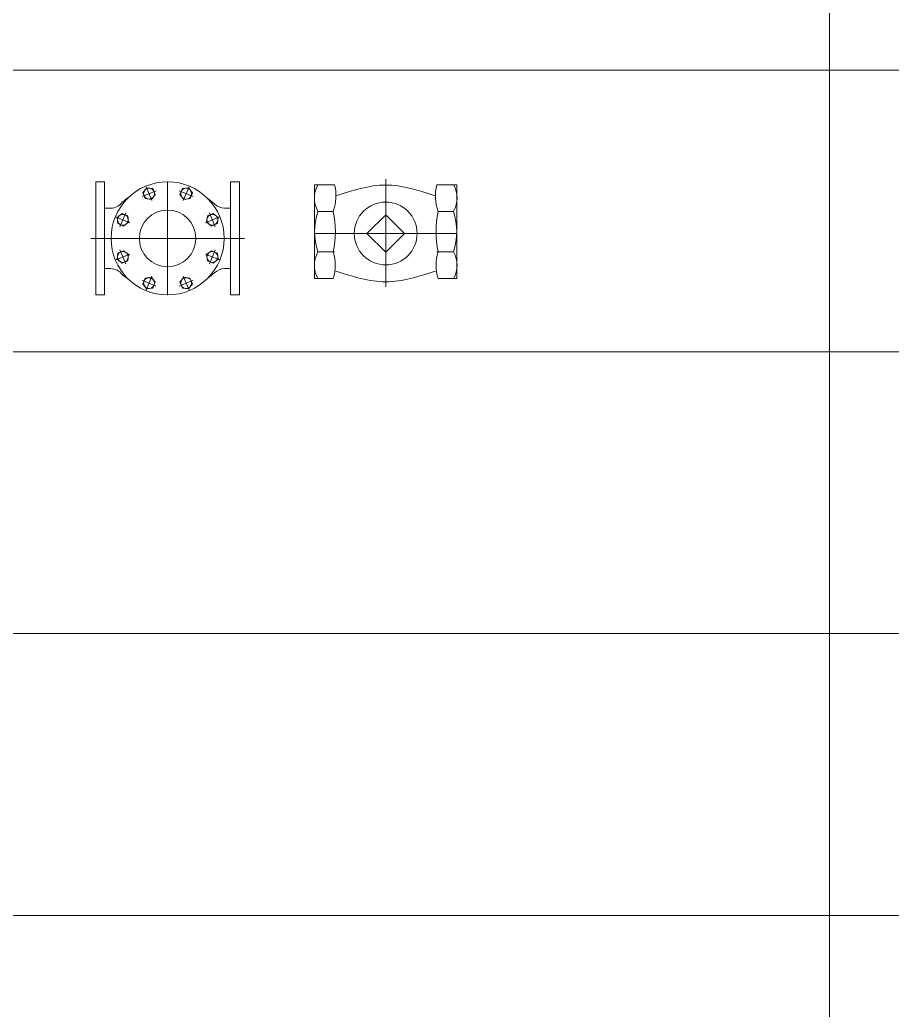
# Model space of a CAD drawing. Header units: millimetres. Extents: x -294625 to 2136527, y -251383 to 128331.
# Drawn here: x 1576656 to 1580063, y -237449 to -233581 of the extents above; entities that cross this region are included whole.
import ezdxf

# ---------------------------------------------------------------- set-up
doc = ezdxf.new("R2010")
doc.units = ezdxf.units.MM
doc.linetypes.add('CONTINOUS', pattern=[0])
doc.layers.add('00-N-7-THIET BI', color=7, linetype='CONTINOUS', lineweight=20)
doc.layers.add('00-N-GHI CHU', color=7, linetype='Continuous', lineweight=9)

msp = doc.modelspace()

# ---------------------------------------------------------------- linework, layer by layer
at = {"layer": '00-N-7-THIET BI', "color": 7}
for p, q in [((1578084.6, -234623.5, 0.1), (1578084.6, -234203.4, 0.1)), ((1577149.3, -234232.3, 20226.1), (1577171.8, -234286.5, 20226.1)), ((1577232.9, -234211.8, 20226.1), (1577232.9, -234656.4, 20226.1)), ((1577316.7, -234232.4, 20226.1), (1577294.2, -234286.6, 20226.1)), ((1577806.9, -234224.7, 0.1), (1577806.9, -234591.1, 0.1)), ((1577885.2, -234224.7, 0.1), (1577806.9, -234224.7, 0.1)), ((1578284.1, -234224.7, 0.1), (1578362.4, -234224.7, 0.1)), ((1578362.4, -234224.7, 0.1), (1578362.4, -234591.1, 0.1)), ((1577133.4, -234270.6, 20226.1), (1577187.6, -234248.2, 20226.1)), ((1577278.4, -234248.2, 20226.1), (1577332.5, -234270.7, 20226.1)), ((1576986.9, -234316, 20226.1), (1577010.5, -234316, 20226.1)), ((1577455.4, -234315.8, 20226.1), (1577479, -234315.8, 20226.1)), ((1577030.9, -234350.4, 20226.1), (1577085.1, -234372.9, 20226.1)), ((1577046.8, -234388.7, 20226.1), (1577069.2, -234334.6, 20226.1)), ((1577434.9, -234350.4, 20226.1), (1577380.7, -234372.9, 20226.1)), ((1577396.6, -234334.6, 20226.1), (1577419, -234388.7, 20226.1)), ((1577820.1, -234329, 0.1), (1577879.8, -234329, 0.1)), ((1578084.6, -234341.9, 0.1), (1578011.5, -234415, 0.1)), ((1578157.7, -234415, 0.1), (1578084.6, -234341.9, 0.1)), ((1578349.2, -234329, 0.1), (1578289.5, -234329, 0.1)), ((1576933.1, -234434.1, 0.1), (1577532.7, -234434.1, 0.1)), ((1578362.4, -234415, 0.1), (1577806.9, -234415, 0.1)), ((1578011.5, -234415, 0.1), (1578084.6, -234488.1, 0.1)), ((1578084.6, -234488.1, 0.1), (1578157.7, -234415, 0.1)), ((1577030.9, -234517.8, 20226.1), (1577085.1, -234495.3, 20226.1)), ((1577069.2, -234533.6, 20226.1), (1577046.8, -234479.5, 20226.1)), ((1577434.9, -234517.8, 20226.1), (1577380.7, -234495.3, 20226.1)), ((1577419, -234479.5, 20226.1), (1577396.6, -234533.6, 20226.1)), ((1577820.1, -234486.9, 0.1), (1577885.2, -234486.9, 0.1)), ((1578349.2, -234486.9, 0.1), (1578284.1, -234486.9, 0.1)), ((1576986.8, -234552.4, 20226.1), (1577010.4, -234552.4, 20226.1)), ((1577455.4, -234552.4, 20226.1), (1577479, -234552.4, 20226.1)), ((1577149.2, -234636.1, 20226.1), (1577171.7, -234581.9, 20226.1)), ((1577316.6, -234636.1, 20226.1), (1577294.1, -234581.9, 20226.1)), ((1577879.8, -234591.1, 0.1), (1577806.9, -234591.1, 0.1)), ((1578289.5, -234591.1, 0.1), (1578362.4, -234591.1, 0.1)), ((1577187.5, -234620.2, 20226.1), (1577133.3, -234597.8, 20226.1)), ((1577332.4, -234597.8, 20226.1), (1577278.3, -234620.2, 20226.1))]:
    msp.add_line(p, q, dxfattribs=at)
at = {"layer": '00-N-7-THIET BI', "color": 7, "elevation": 0.1}
for points in [[(1576986.8, -234655), (1576952.1, -234655), (1576952.1, -234213.2), (1576986.8, -234213.2)], [(1577169.9, -234282.1), (1577184.9, -234262.6), (1577175.5, -234239.9), (1577151.1, -234236.7), (1577136.2, -234256.2), (1577145.6, -234278.9)], [(1577296, -234282.2), (1577320.4, -234279), (1577329.8, -234256.3), (1577314.9, -234236.7), (1577290.5, -234239.9), (1577281.1, -234262.7)], [(1577479, -234655), (1577513.7, -234655), (1577513.7, -234213.2), (1577479, -234213.2)], [(1577080.7, -234371.1), (1577077.5, -234346.7), (1577054.8, -234337.3), (1577035.3, -234352.2), (1577038.5, -234376.6), (1577061.2, -234386)], [(1577385.1, -234371.1), (1577404.6, -234386), (1577427.3, -234376.6), (1577430.5, -234352.2), (1577411, -234337.3), (1577388.3, -234346.7)], [(1577080.7, -234497.1), (1577061.2, -234482.2), (1577038.5, -234491.6), (1577035.3, -234516), (1577054.8, -234530.9), (1577077.5, -234521.5)], [(1577385.1, -234497.1), (1577388.3, -234521.5), (1577411, -234530.9), (1577430.5, -234516), (1577427.3, -234491.6), (1577404.6, -234482.2)], [(1577169.9, -234586.3), (1577145.5, -234589.5), (1577136.1, -234612.2), (1577151, -234631.7), (1577175.4, -234628.5), (1577184.8, -234605.8)], [(1577295.9, -234586.3), (1577281, -234605.8), (1577290.4, -234628.5), (1577314.8, -234631.7), (1577329.7, -234612.2), (1577320.3, -234589.5)]]:
    msp.add_lwpolyline(points, close=True, dxfattribs=at)
at = {"layer": '00-N-7-THIET BI', "color": 7}
for centre, radius in [((1577232.9, -234434.1, 0.1), 220.9), ((1577160.5, -234259.4, 0.1), 21.3), ((1577305.4, -234259.5, 0.1), 21.3), ((1578084.6, -234415, 0.1), 122.7), ((1577058, -234361.6, 0.1), 21.3), ((1577232.9, -234434.1, 0.1), 110.4), ((1577407.8, -234361.6, 0.1), 21.3), ((1577058, -234506.6, 0.1), 21.3), ((1577407.8, -234506.6, 0.1), 21.3), ((1577160.4, -234609, 0.1), 21.3), ((1577305.3, -234609, 0.1), 21.3)]:
    msp.add_circle(centre, radius, dxfattribs=at)
for centre, radius, start, end in [((1577910.1, -234276.9, 0.1), 104, 149.9235, 210.0765), ((1577710.2, -234268, 0.1), 180.3, 340.2242, 13.8759), ((1578459.1, -234268, 0.1), 180.3, 166.1241, 199.7758), ((1578259.2, -234276.9, 0.1), 104, 329.9235, 30.0765), ((1577232, -234505.3, 0.1), 276, 123.2791, 129.851), ((1577231.9, -234505, 0.1), 276, 48.088, 55.1515), ((1577010.5, -234260.8, 0.1), 55.2, 269.9856, 323.8117), ((1577455.4, -234260.6, 0.1), 55.2, 225, 270), ((1578047.2, -234407.9, 0.1), 240.4, 160.8261, 199.1739), ((1577510.9, -234407.9, 0.1), 377.3, 347.9186, 12.0814), ((1578658.4, -234407.9, 0.1), 377.3, 167.9186, 192.0814), ((1578122.1, -234407.9, 0.1), 240.4, 340.8261, 19.1739), ((1577910.1, -234539, 0.1), 104, 149.9235, 210.0765), ((1577712.7, -234539, 0.1), 175, 342.6772, 17.3228), ((1578456.5, -234539, 0.1), 175, 162.6772, 197.3228), ((1578259.2, -234539, 0.1), 104, 329.9235, 30.0765), ((1577010.4, -234607.6, 0.1), 55.2, 36.1739, 90), ((1577455.4, -234607.6, 0.1), 55.2, 90, 135), ((1577231.9, -234363.2, 0.1), 276, 230.1346, 236.7065), ((1577231.9, -234363.2, 0.1), 276, 304.8485, 311.912)]:
    msp.add_arc(centre, radius, start, end, dxfattribs=at)
for points in [[(1577890.4, -234268, 0.1), (1578084.6, -234226, 0.1), (1578278.8, -234268, 0.1)], [(1577890.4, -234562, 0.1), (1578084.6, -234604, 0.1), (1578278.8, -234562, 0.1)]]:
    msp.add_spline(points, degree=3, dxfattribs=at)
at = {"layer": '00-N-GHI CHU'}
for p, q in [((1579818.2, -251382.9), (1579818.2, -229375.9)), ((1593423.2, -233777.3), (1573248.5, -233777.3)), ((1573801.7, -233777.3), (1593423.2, -233777.3)), ((1573248.5, -234877.7), (1593423.2, -234877.7)), ((1573248.5, -234877.7), (1593423.2, -234877.7)), ((1573248.5, -235978), (1593423.2, -235978)), ((1573248.5, -237078.3), (1593423.2, -237078.3))]:
    msp.add_line(p, q, dxfattribs=at)

doc.saveas('drawing.dxf')
